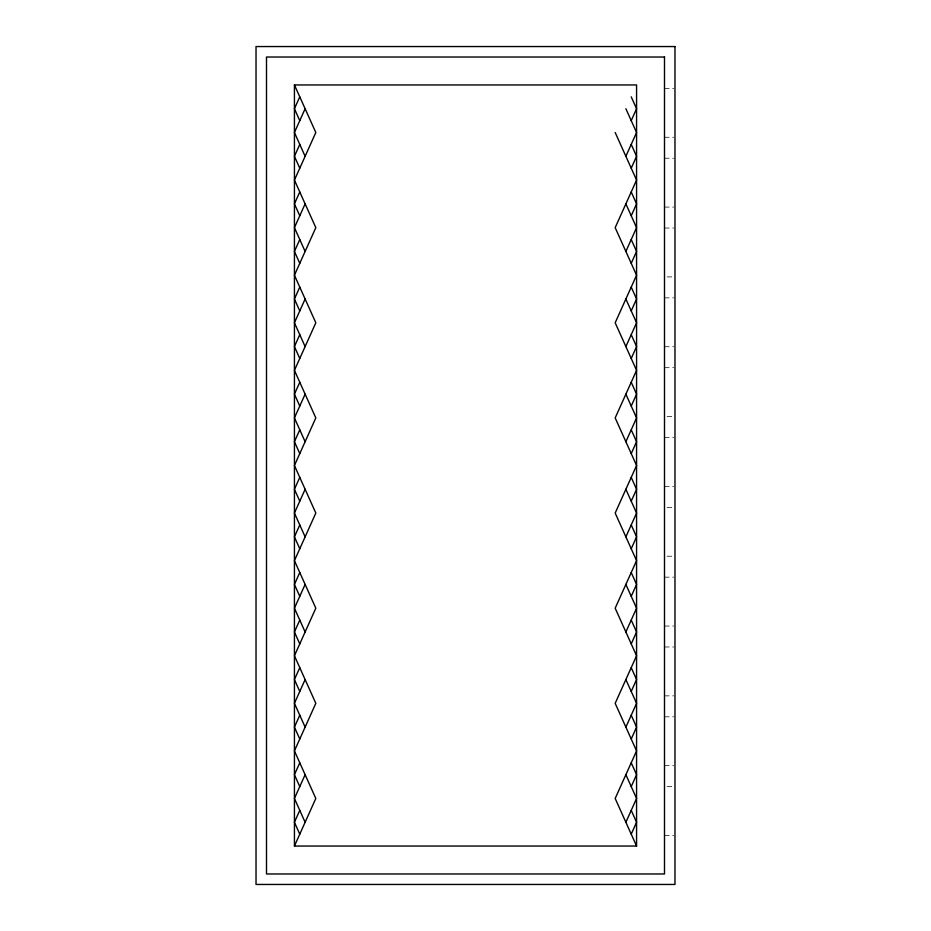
<?xml version="1.0" encoding="UTF-8"?>
<svg xmlns="http://www.w3.org/2000/svg" width="931" height="931" viewBox="0 0 931 931"><rect width="100%" height="100%" fill="white"/><g stroke="black" fill="none" stroke-linecap="round" stroke-linejoin="round"><path stroke-width="0.7" stroke-dasharray="4.66 3.49" d="M664.501 88.387L673.672 88.387M664.501 137.264L673.672 137.264M664.501 158.212L673.672 158.212M664.501 207.089L673.672 207.089M664.501 228.037L673.672 228.037M667.12 276.914L673.672 276.914M664.501 297.862L673.672 297.862M664.501 346.739L673.672 346.739M664.501 367.687L673.672 367.687M667.12 416.564L673.672 416.564M664.501 437.512L673.672 437.512M664.501 486.389L673.672 486.389M667.12 507.337L673.672 507.337M667.12 556.214L673.672 556.214M664.501 577.162L673.672 577.162M664.501 626.039L673.672 626.039M664.501 646.987L673.672 646.987M664.501 695.864L673.672 695.864M664.501 716.812L673.672 716.812M664.501 765.689L673.672 765.689M667.12 786.637L673.672 786.637M664.501 835.514L673.672 835.514"/><path stroke-width="1.4" d="M299.77 96.847L294.429 108.741L299.77 120.634M305.124 108.741L294.429 132.516L305.124 156.303M299.77 144.41L294.429 156.303L299.77 168.197M299.77 191.984L294.429 203.877L299.77 215.771M305.124 203.877L294.429 227.653L305.124 251.44M299.77 239.546L294.429 251.44L299.77 263.333M299.77 287.12L294.429 299.014L299.77 310.907M305.124 299.014L294.429 322.789L305.124 346.576M299.77 334.683L294.429 346.576L299.77 358.47M299.77 382.257L294.429 394.15L299.77 406.044M305.124 394.15L294.429 417.926L305.124 441.713M299.77 429.819L294.429 441.713L299.77 453.606M299.77 477.394L294.429 489.287L299.77 501.181M305.124 489.287L294.429 513.062L305.124 536.85M299.77 524.956L294.429 536.85L299.77 548.743M299.77 572.53L294.429 584.424L299.77 596.317M305.124 584.424L294.429 608.199L305.124 631.986M299.77 620.093L294.429 631.986L299.77 643.88M299.77 667.667L294.429 679.56L299.77 691.454M305.124 679.56L294.429 703.336L305.124 727.123M299.77 715.229L294.429 727.123L299.77 739.016M299.77 762.803L294.429 774.697L299.77 786.59M305.124 774.697L294.429 798.472L305.124 822.259M299.77 810.366L294.429 822.259L299.77 834.153M294.429 846.046L315.818 798.472L294.429 750.91L315.818 703.336L294.429 655.773L315.818 608.199L294.429 560.637L315.818 513.062L294.429 465.5L315.818 417.926L294.429 370.363L315.818 322.789L294.429 275.227L315.818 227.653L294.429 180.09L315.818 132.516L294.429 84.954L636.571 84.954L636.571 846.046L294.429 846.046L294.429 84.954M631.23 120.634L636.571 108.741L631.23 96.847M625.876 156.303L636.571 132.516L625.876 108.741M631.23 168.197L636.571 156.303L631.23 144.41M631.23 215.771L636.571 203.877L631.23 191.984M625.876 251.44L636.571 227.653L625.876 203.877M631.23 263.333L636.571 251.44L631.23 239.546M631.23 310.907L636.571 299.014L631.23 287.12M625.876 346.576L636.571 322.789L625.876 299.014M631.23 358.47L636.571 346.576L631.23 334.683M631.23 406.044L636.571 394.15L631.23 382.257M625.876 441.713L636.571 417.926L625.876 394.15M631.23 453.606L636.571 441.713L631.23 429.819M631.23 501.181L636.571 489.287L631.23 477.394M625.876 536.85L636.571 513.062L625.876 489.287M631.23 548.743L636.571 536.85L631.23 524.956M631.23 596.317L636.571 584.424L631.23 572.53M625.876 631.986L636.571 608.199L625.876 584.424M631.23 643.88L636.571 631.986L631.23 620.093M631.23 691.454L636.571 679.56L631.23 667.667M625.876 727.123L636.571 703.336L625.876 679.56M631.23 739.016L636.571 727.123L631.23 715.229M631.23 786.59L636.571 774.697L631.23 762.803M625.876 822.259L636.571 798.472L625.876 774.697M631.23 834.153L636.571 822.259L631.23 810.366M615.182 132.516L636.571 180.09L615.182 227.653L636.571 275.227L615.182 322.789L636.571 370.363L615.182 417.926L636.571 465.5L615.182 513.062L636.571 560.637L615.182 608.199L636.571 655.773L615.182 703.336L636.571 750.91L615.182 798.472L636.571 846.046M674.975 46.55L256.025 46.55L256.025 884.45L674.975 884.45L674.975 46.55M664.501 57.024L266.499 57.024L266.499 873.976L664.501 873.976L664.501 57.024"/></g></svg>
